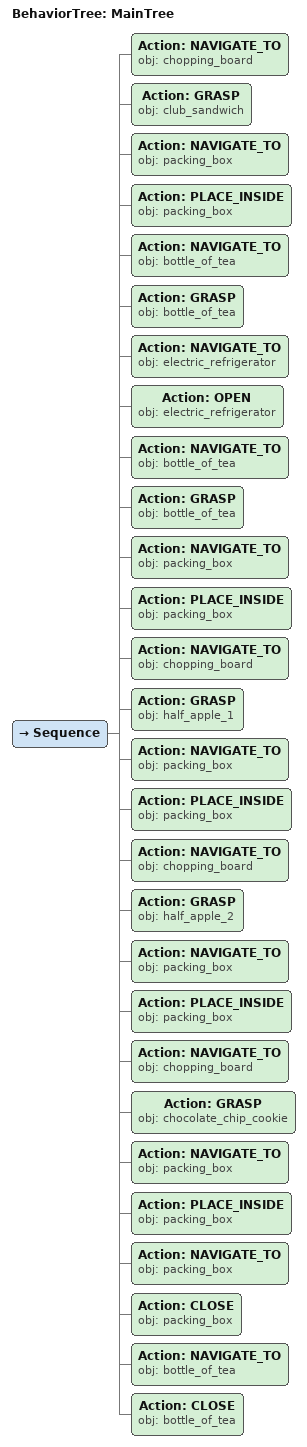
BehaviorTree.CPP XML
<root main_tree_to_execute="MainTree">
  <BehaviorTree ID="MainTree">
    <Sequence>
      <!-- Navigate to chopping_board -->
      <Action ID="NAVIGATE_TO" obj="chopping_board" />
      <!-- Grasp club_sandwich -->
      <Action ID="GRASP" obj="club_sandwich" />
      <!-- Navigate to packing_box -->
      <Action ID="NAVIGATE_TO" obj="packing_box" />
      <!-- Place inside packing_box -->
      <Action ID="PLACE_INSIDE" obj="packing_box" />
      <!-- Navigate to bottle_of_tea -->
      <Action ID="NAVIGATE_TO" obj="bottle_of_tea" />
      <!-- Grasp bottle_of_tea -->
      <Action ID="GRASP" obj="bottle_of_tea" />
      <!-- Navigate to electric_refrigerator -->
      <Action ID="NAVIGATE_TO" obj="electric_refrigerator" />
      <!-- Open electric_refrigerator -->
      <Action ID="OPEN" obj="electric_refrigerator" />
      <!-- Open bottle_of_tea -->
      <Action ID="NAVIGATE_TO" obj="bottle_of_tea" />
      <!-- Navigate to bottle_of_tea -->
      <Action ID="GRASP" obj="bottle_of_tea" />
      <!-- Navigate to bottle_of_tea -->
      <Action ID="NAVIGATE_TO" obj="packing_box" />
      <!-- Place inside packing_box -->
      <Action ID="PLACE_INSIDE" obj="packing_box" />
      <!-- Navigate to chopping_board -->
      <Action ID="NAVIGATE_TO" obj="chopping_board" />
      <!-- Grasp half_apple_1 -->
      <Action ID="GRASP" obj="half_apple_1" />
      <!-- Navigate to packing_box -->
      <Action ID="NAVIGATE_TO" obj="packing_box" />
      <!-- Place inside packing_box -->
      <Action ID="PLACE_INSIDE" obj="packing_box" />
      <!-- Navigate to chopping_board -->
      <Action ID="NAVIGATE_TO" obj="chopping_board" />
      <!-- Grasp half_apple_2 -->
      <Action ID="GRASP" obj="half_apple_2" />
      <!-- Navigate to packing_box -->
      <Action ID="NAVIGATE_TO" obj="packing_box" />
      <!-- Place inside packing_box -->
      <Action ID="PLACE_INSIDE" obj="packing_box" />
      <!-- Navigate to chopping_board -->
      <Action ID="NAVIGATE_TO" obj="chopping_board" />
      <!-- Grasp chocolate_chip_cookie -->
      <Action ID="GRASP" obj="chocolate_chip_cookie" />
      <!-- Navigate to packing_box -->
      <Action ID="NAVIGATE_TO" obj="packing_box" />
      <!-- Place inside packing_box -->
      <Action ID="PLACE_INSIDE" obj="packing_box" />
      <!-- Navigate to packing_box -->
      <Action ID="NAVIGATE_TO" obj="packing_box" />
      <!-- Close packing_box -->
      <Action ID="CLOSE" obj="packing_box" />
      <!-- Navigate to bottle_of_tea -->
      <Action ID="NAVIGATE_TO" obj="bottle_of_tea" />
      <!-- Close bottle_of_tea -->
      <Action ID="CLOSE" obj="bottle_of_tea" />
    </Sequence>
  </BehaviorTree>
</root>
